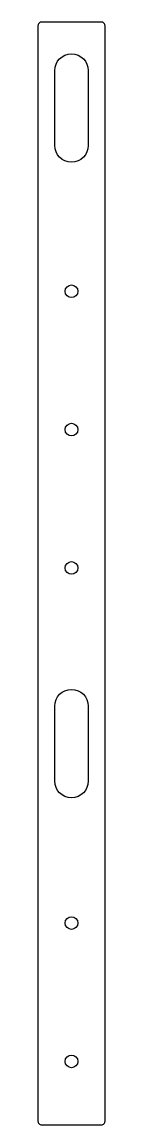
# Model space of a CAD drawing. Header units: millimetres. Extents: x 96 to 114, y -346 to -51.
import ezdxf

# ---------------------------------------------------------------- set-up
doc = ezdxf.new("R2010")
doc.units = ezdxf.units.MM
doc.layers.get('0').update_dxf_attribs({"linetype": 'CONTINUOUS'})

msp = doc.modelspace()

# ---------------------------------------------------------------- linework, layer by layer
for points in [[(112.66, -51.26), (96.66, -51.26, 0.414214), (95.66, -52.26), (95.66, -345.26, 0.414214), (96.66, -346.26), (112.66, -346.26, 0.414214), (113.66, -345.26), (113.66, -52.26, 0.414214)], [(100.16, -84.26), (100.16, -64.26, -1), (109.16, -64.26), (109.16, -84.26, -1)], [(109.16, -234.26), (109.16, -254.26, -1), (100.16, -254.26), (100.16, -234.26, -1)]]:
    msp.add_lwpolyline(points, format="xyb", close=True)
for centre in [(104.66, -123.26), (104.66, -160.26), (104.66, -197.26), (104.66, -292.26), (104.66, -329.26)]:
    msp.add_circle(centre, 1.7)

doc.saveas('drawing.dxf')
